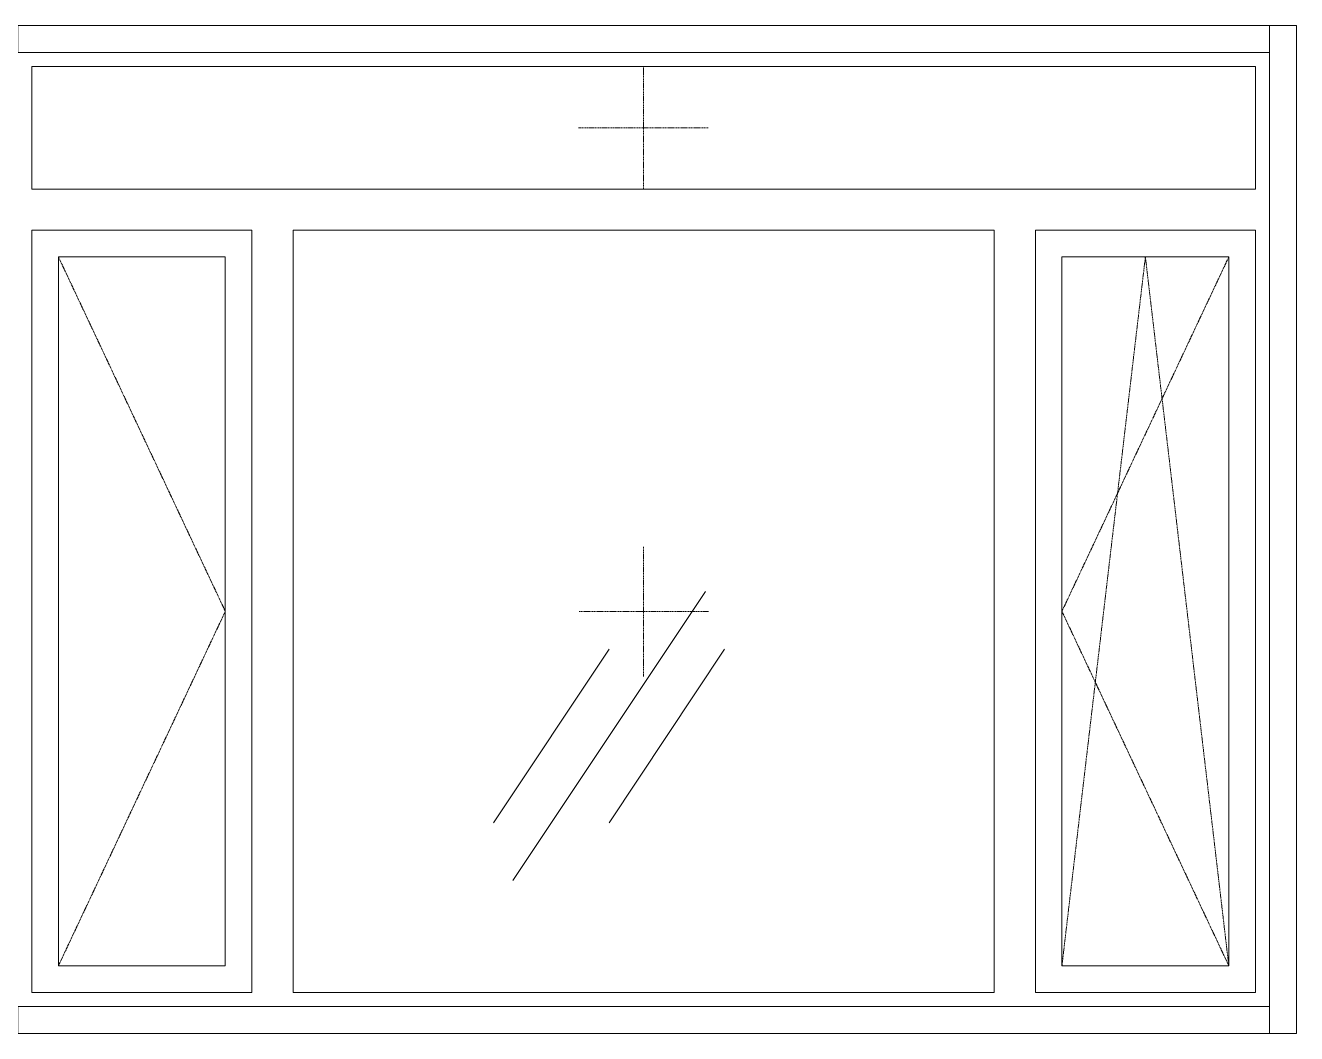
# Model space of a CAD drawing. Header units: millimetres. Extents: x -515342 to 330399, y -224905 to 507333.
# Drawn here: x 248663 to 251009, y 12878 to 14738 of the extents above; entities that cross this region are included whole.
import ezdxf

# ---------------------------------------------------------------- set-up
doc = ezdxf.new("R2010")
doc.units = ezdxf.units.MM
doc.linetypes.add('ASVP_Штриховая_ш2 п1', pattern=[3, 2, -1])
doc.layers.get('0').update_dxf_attribs({"lineweight": 0})
for name, color, linetype, lineweight in [('Витраж', 7, 'Continuous', 0), ('Окна', 7, 'Continuous', 0), ('Окна открывание', 7, 'Continuous', 0)]:
    doc.layers.add(name, color=color, linetype=linetype, lineweight=lineweight)
pattern_1 = [(236.31, (995.8, 1244.6), (-1777.996, -3556.002), [641.07, -5769.6]), (236.31, (1031.34, 1137.9), (-1777.996, -3556.002), [384.64, -6026.03]), (236.31, (818, 1137.9), (-1777.996, -3556.002), [384.64, -6026.03])]

# ---------------------------------------------------------------- blocks, each defined once
blk = doc.blocks.new('Окно_ПВХ_3Створки_1Фрамуга-верх - АР_Окно_ОП_1820_h_х2370_3ст2фр-в-V80-О_АР_Эскиз_Фасад 1-12 копия 1')
at = {"layer": 'Окна'}
h = blk.add_hatch(dxfattribs=at)
h.set_pattern_fill('FP_1', color=256, style=0, pattern_type=2)
h.set_pattern_definition(pattern_1)
h.paths.add_polyline_path([(25400.9, 10935), (25708.9, 10935), (25708.9, 12243), (25400.9, 12243), (25400.9, 11076.7)])
h = blk.add_hatch(dxfattribs=at)
h.set_pattern_fill('FP_1', color=256, style=0, pattern_type=2)
h.set_pattern_definition(pattern_1)
h.paths.add_polyline_path([(27254.4, 10935), (27560.9, 10935), (27560.9, 12243), (27252.9, 12243), (27252.9, 10935)])
at = {"layer": 'Окна открывание'}
h = blk.add_hatch(dxfattribs=at)
h.set_pattern_fill('FP_1', color=256, style=0, pattern_type=2)
h.set_pattern_definition(pattern_1)
h.paths.add_polyline_path([(26583.4, 10886), (27127.9, 10886), (27127.9, 12292), (25833.9, 12292), (25833.9, 10886), (26359.7, 10886)])
at = {"layer": 'Окна'}
for p, q in [((27609.9, 12594), (25351.9, 12594)), ((25351.9, 12594), (25351.9, 12368)), ((27609.9, 12368), (27609.9, 12594)), ((27609.9, 12368), (25351.9, 12368)), ((25757.9, 12292), (25351.9, 12292)), ((25351.9, 12292), (25351.9, 10886)), ((25757.9, 10886), (25757.9, 12292)), ((27127.9, 12292), (25833.9, 12292)), ((25833.9, 10886), (25833.9, 12292)), ((27127.9, 10886), (27127.9, 12292)), ((27609.9, 12292), (27203.9, 12292)), ((27203.9, 10886), (27203.9, 12292)), ((27609.9, 10886), (27609.9, 12292)), ((25400.9, 12243), (25400.9, 10935)), ((25708.9, 12243), (25400.9, 12243)), ((25708.9, 12243), (25708.9, 10935)), ((27252.9, 12243), (27252.9, 10935)), ((27560.9, 12243), (27252.9, 12243)), ((27560.9, 12243), (27560.9, 10935)), ((25400.9, 10935), (25708.9, 10935)), ((27252.9, 10935), (27560.9, 10935)), ((25351.9, 10886), (25757.9, 10886)), ((25833.9, 10886), (27127.9, 10886)), ((27203.9, 10886), (27609.9, 10886))]:
    blk.add_line(p, q, dxfattribs=at)
at = {"layer": 'Окна открывание', "linetype": 'ASVP_Штриховая_ш2 п1'}
for p, q in [((26480.9, 12368), (26480.9, 12594)), ((26360.9, 12481), (26600.9, 12481)), ((25400.9, 12243), (25708.9, 11589)), ((27406.9, 12243), (27252.9, 10935)), ((27560.9, 12243), (27252.9, 11589)), ((27560.9, 10935), (27406.9, 12243)), ((26480.9, 11469), (26480.9, 11709)), ((25708.9, 11589), (25400.9, 10935)), ((26600.9, 11589), (26360.9, 11589)), ((27252.9, 11589), (27560.9, 10935))]:
    blk.add_line(p, q, dxfattribs=at)
blk = doc.blocks.new('Прямоугольный импост - АР_Откос_Металлический_50х330 Белый Правый-9899490-О_АР_Эскиз_Фасад 1-12 копия 1')
at = {"layer": 'Витраж'}
for p, q in [((21713.4, 2570), (21713.4, 2620)), ((24023.4, 2620), (21713.4, 2620)), ((24023.4, 2620), (24023.4, 2570)), ((24023.4, 2570), (21713.4, 2570))]:
    blk.add_line(p, q, dxfattribs=at)
blk = doc.blocks.new('Прямоугольный импост - АР_Откос_Металлический_50х330 Белый Левый-9898758-О_АР_Эскиз_Фасад 1-12 копия 1')
at = {"layer": 'Витраж'}
for p, q in [((21713.4, 760), (21713.4, 810)), ((21713.4, 810), (24023.4, 810)), ((24023.4, 810), (24023.4, 760)), ((21713.4, 760), (24023.4, 760))]:
    blk.add_line(p, q, dxfattribs=at)
blk = doc.blocks.new('Прямоугольный импост - АР_Откос_Металлический_50х330 Белый Левый-9898757-О_АР_Эскиз_Фасад 1-12 копия 1')
at = {"layer": 'Витраж'}
for p, q in [((31672.6, 2620), (31722.6, 2620)), ((31672.6, 760), (31672.6, 2620)), ((31722.6, 760), (31722.6, 2620)), ((31722.6, 760), (31672.6, 760))]:
    blk.add_line(p, q, dxfattribs=at)
blk = doc.blocks.new('СД_Люблино_Фасады_rvt-1-О_АР_Эскиз_Фасад 1-12 копия 1')
at = {"layer": 'Витраж', "lineweight": 9}
for name, p in [('Прямоугольный импост - АР_Откос_Металлический_50х330 Белый Правый-9899490-О_АР_Эскиз_Фасад 1-12 копия 1', (3612.5, 10050)), ('Прямоугольный импост - АР_Откос_Металлический_50х330 Белый Левый-9898757-О_АР_Эскиз_Фасад 1-12 копия 1', (-4036.7, 10050)), ('Прямоугольный импост - АР_Откос_Металлический_50х330 Белый Левый-9898758-О_АР_Эскиз_Фасад 1-12 копия 1', (3612.5, 10050))]:
    blk.add_blockref(name, p, dxfattribs=at)
at = {"layer": 'Окна', "lineweight": 9}
blk.add_blockref('Окно_ПВХ_3Створки_1Фрамуга-верх - АР_Окно_ОП_1820_h_х2370_3ст2фр-в-V80-О_АР_Эскиз_Фасад 1-12 копия 1', (0, 0), dxfattribs=at)

msp = doc.modelspace()

# ---------------------------------------------------------------- block references
msp.add_blockref('СД_Люблино_Фасады_rvt-1-О_АР_Эскиз_Фасад 1-12 копия 1', (223323.3997, 2067.7355))

doc.saveas('drawing.dxf')
